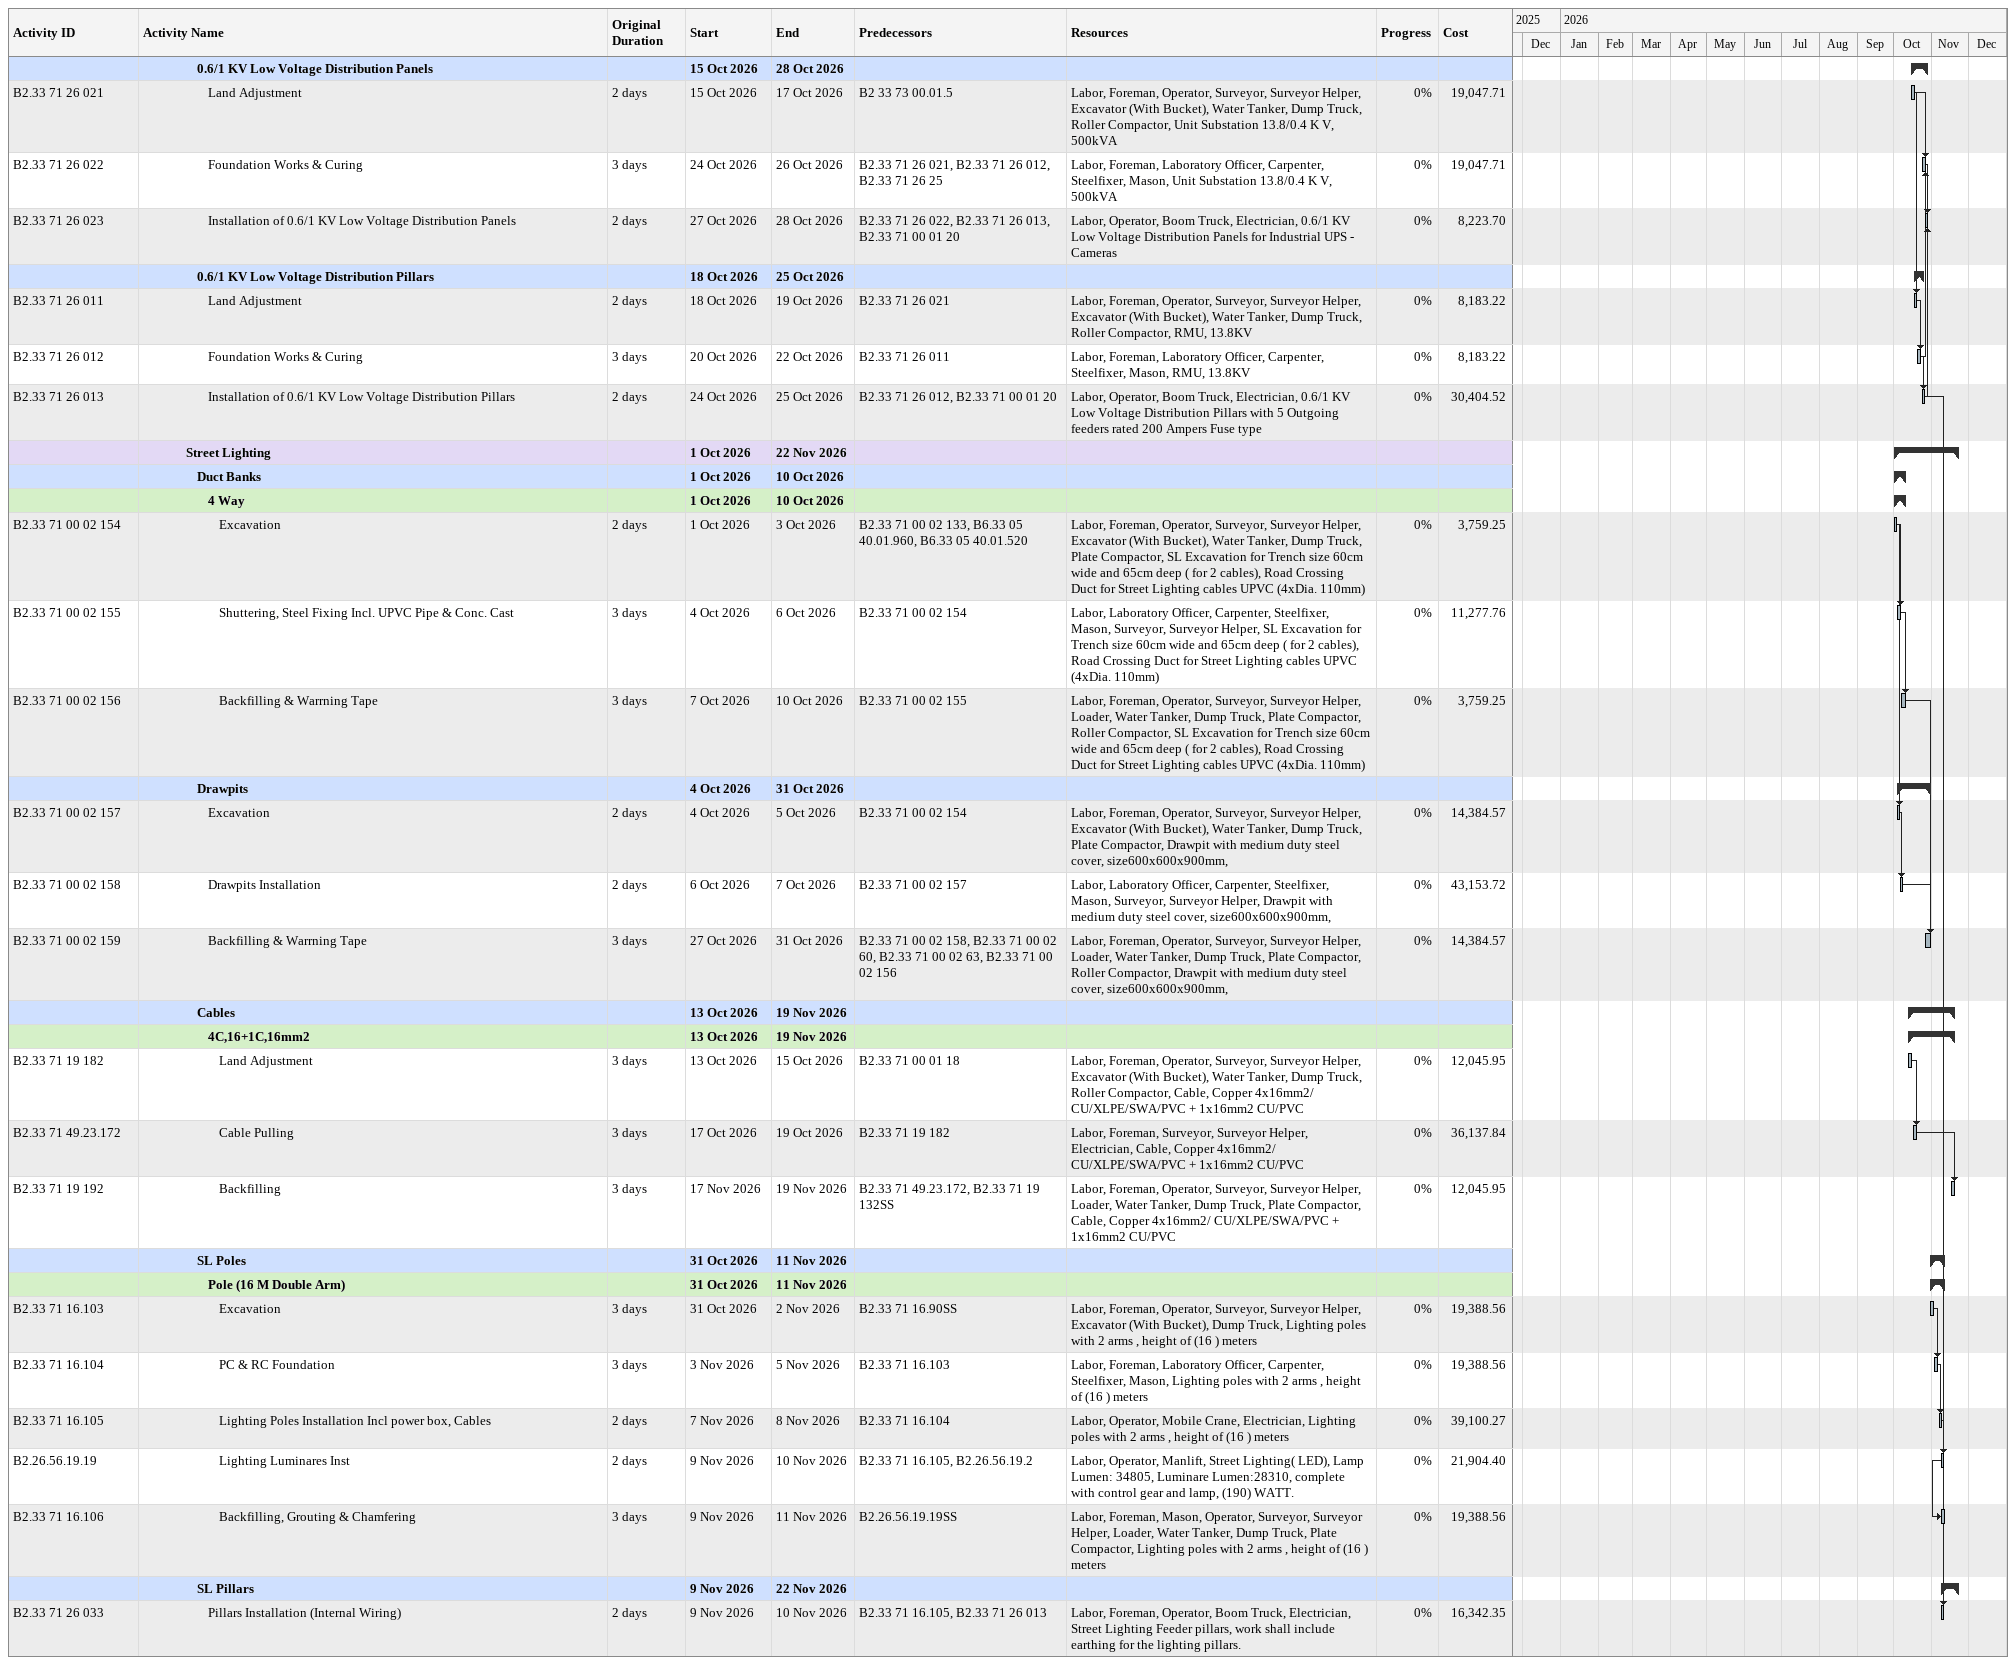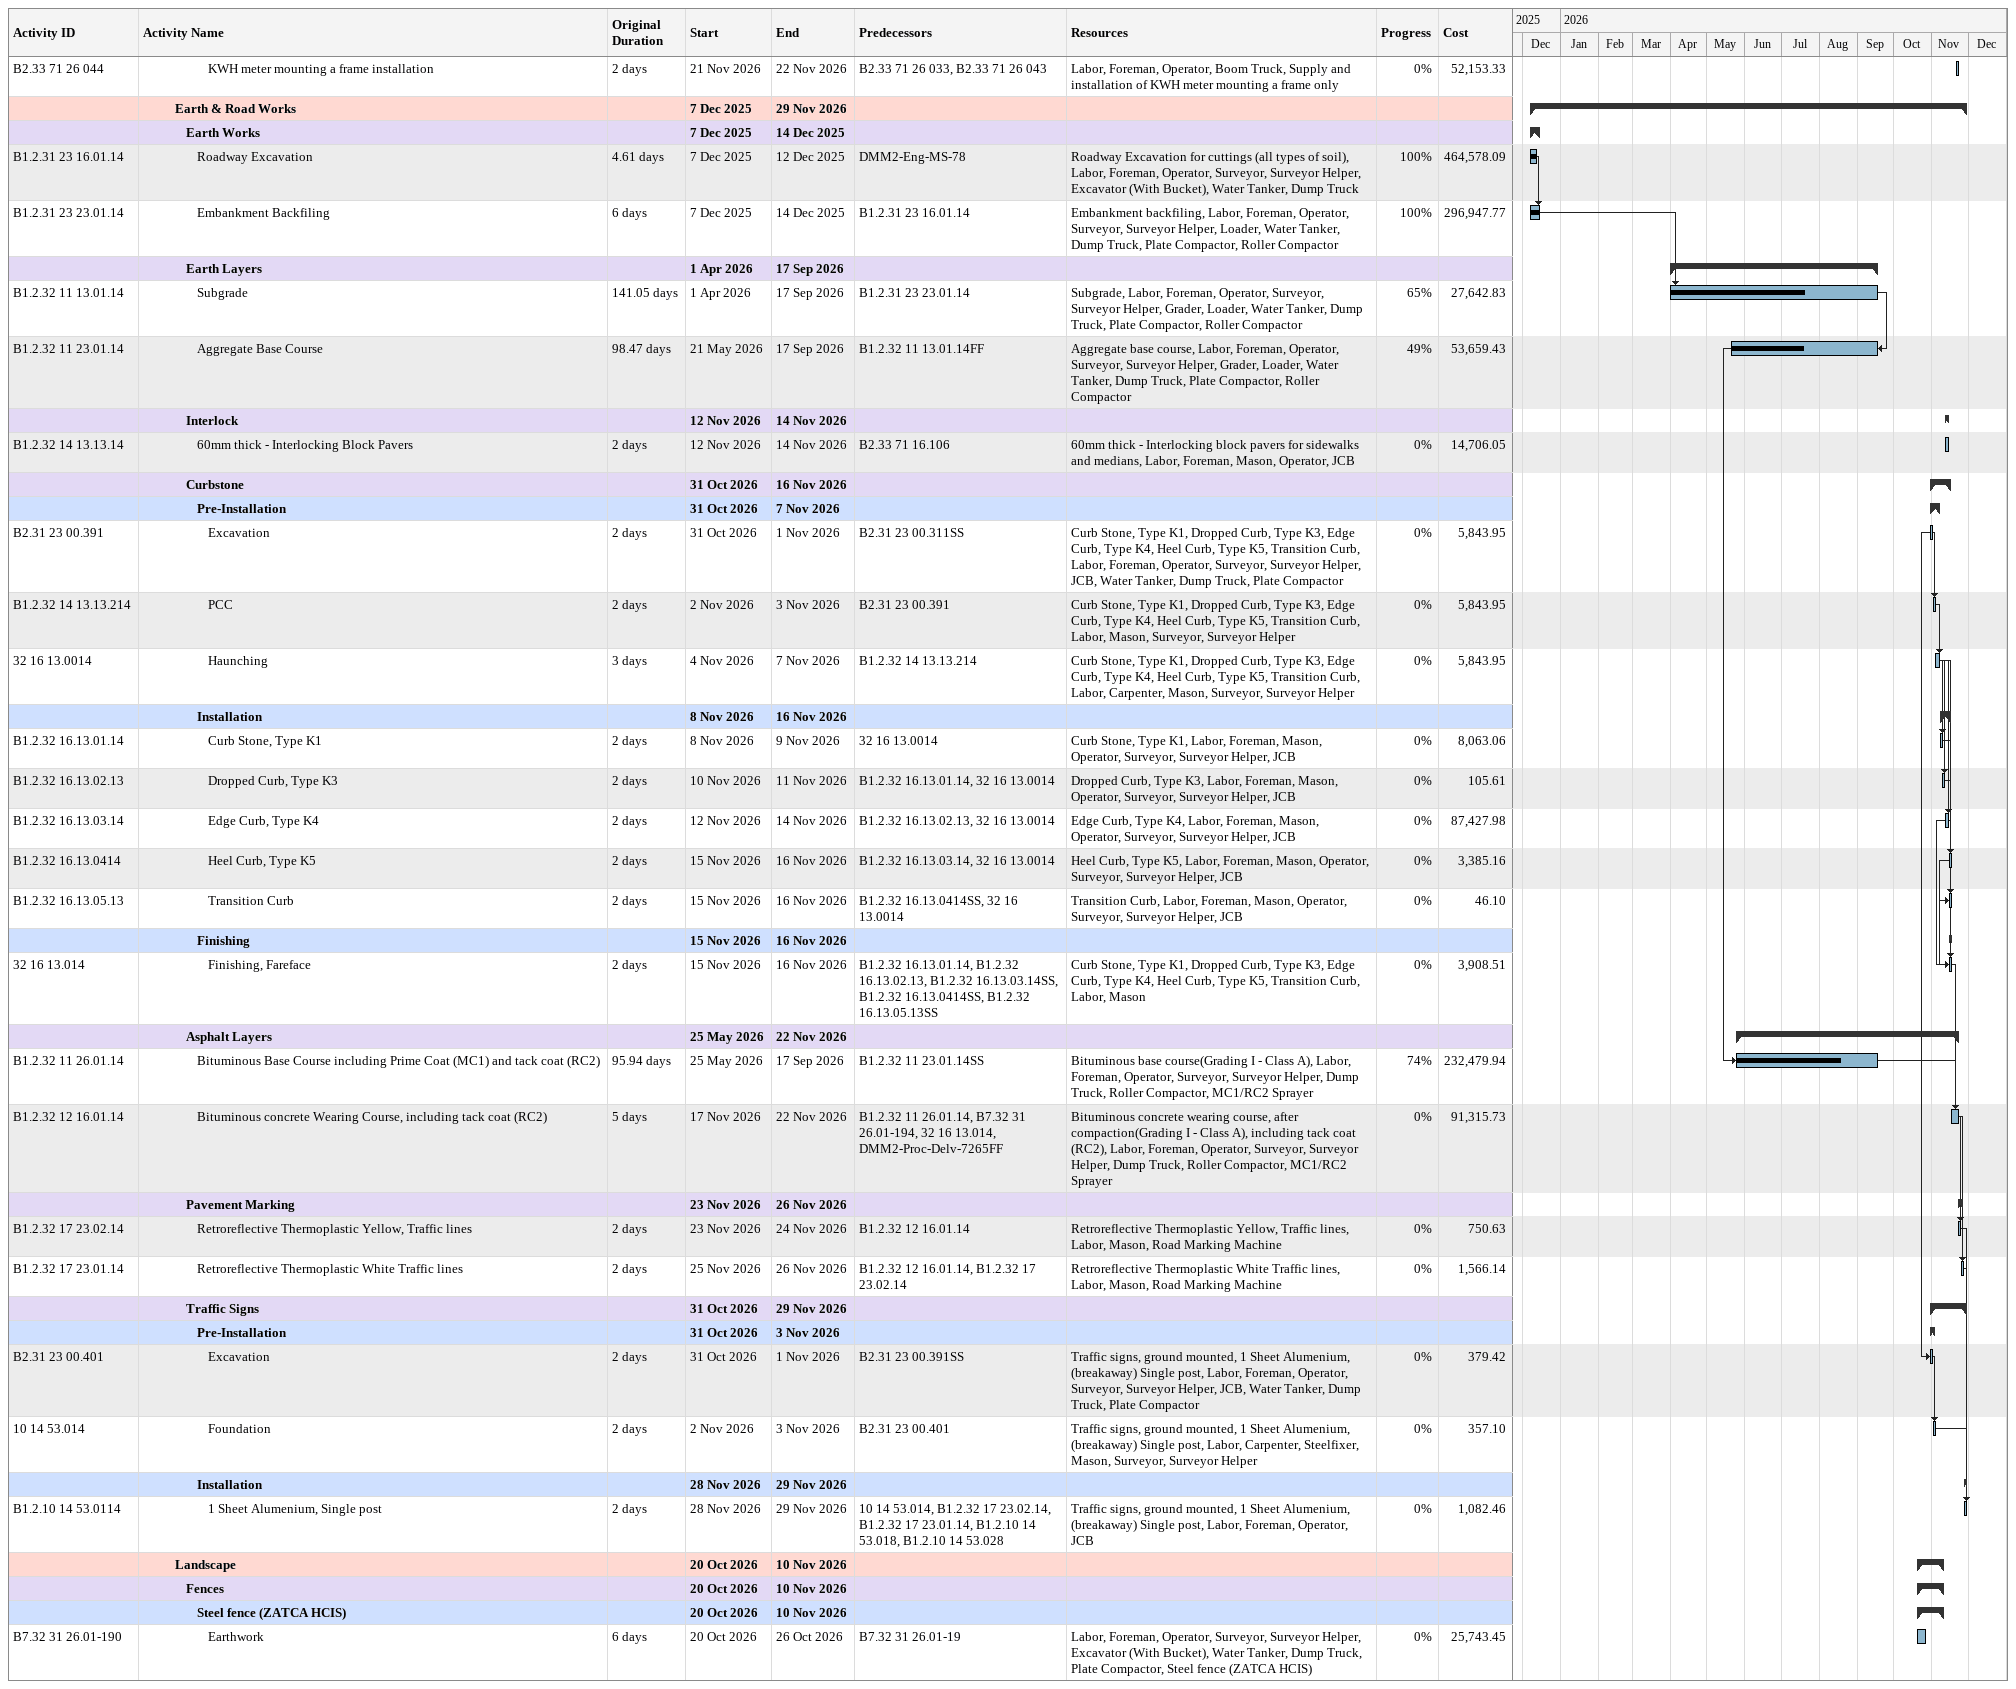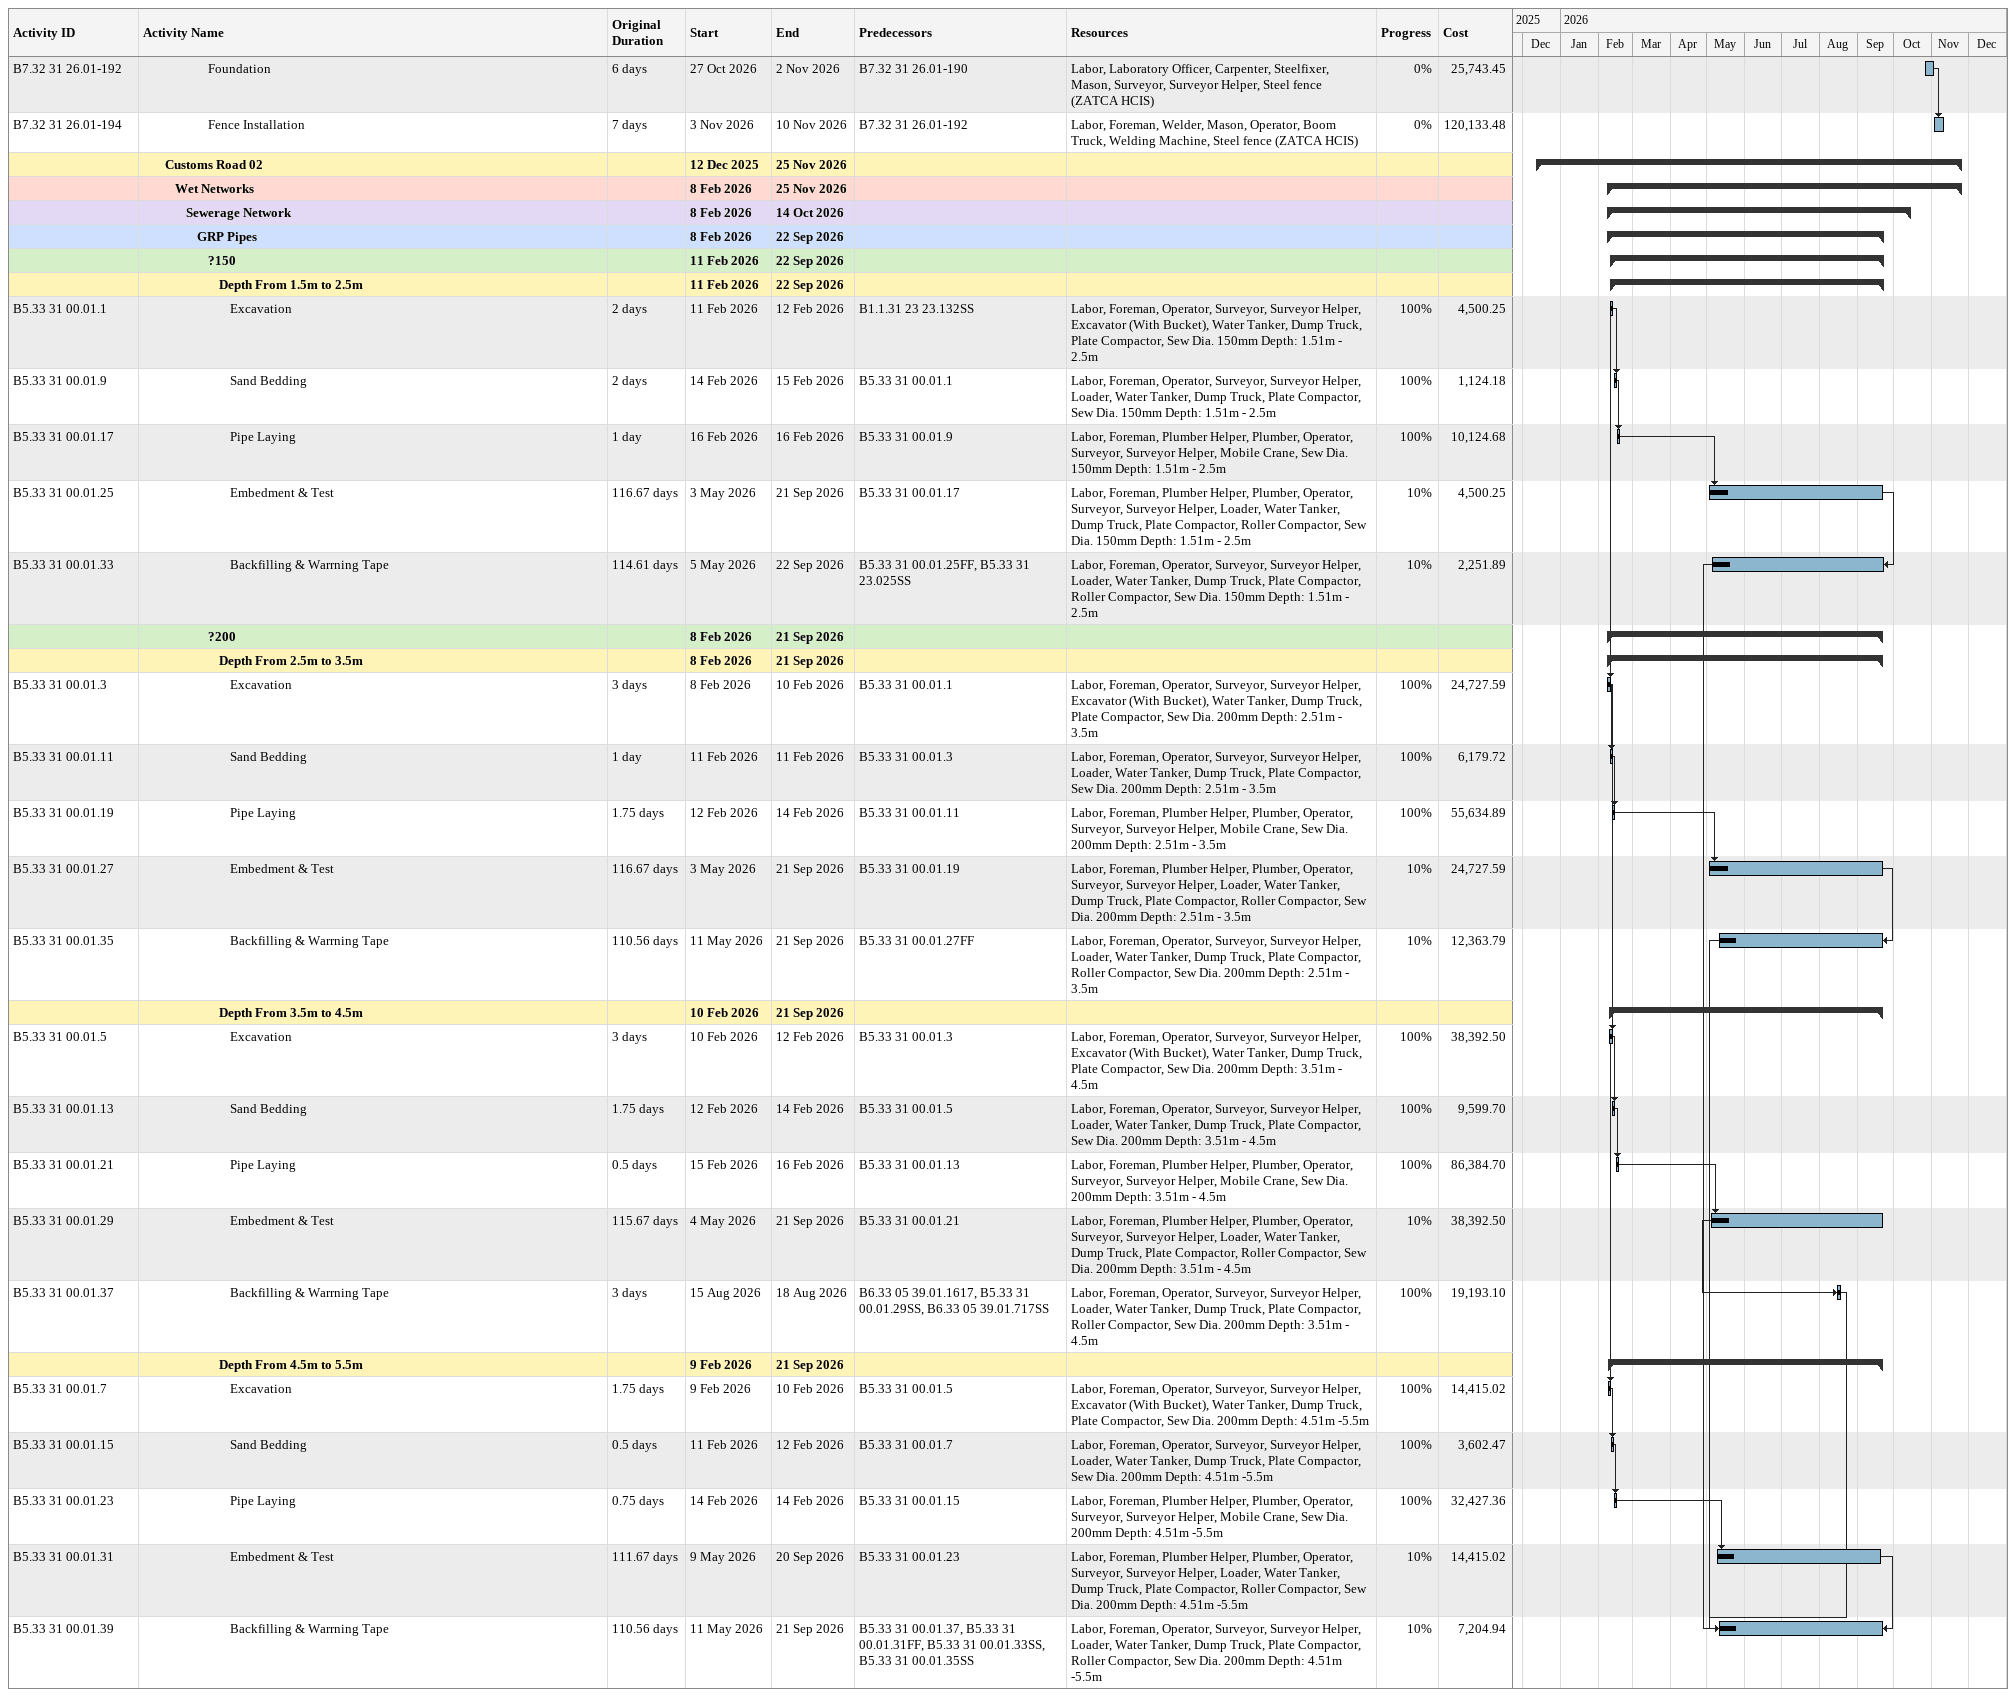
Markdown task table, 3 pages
| ID | Level | Task | Original duration | Start | Finish | Predecessors | Resources | % complete | Cost |
|---|---|---|---|---|---|---|---|---|---|
|  | 6 | **0.6/1 KV Low Voltage Distribution Panels** |  | 2026-10-15 | 2026-10-28 |  |  |  |  |
| B2.33 71 26 021 | 7 | Land Adjustment | 2d | 2026-10-15 | 2026-10-17 | B2 33 73 00.01.5 | Labor, Foreman, Operator, Surveyor, Surveyor Helper, Excavator (With Bucket), Water Tanker, Dump Truck, Roller Compactor, Unit Substation 13.8/0.4 K V, 500kVA | 0 | 19047.71 |
| B2.33 71 26 022 | 7 | Foundation Works & Curing | 3d | 2026-10-24 | 2026-10-26 | B2.33 71 26 021, B2.33 71 26 012, B2.33 71 26 25 | Labor, Foreman, Laboratory Officer, Carpenter, Steelfixer, Mason, Unit Substation 13.8/0.4 K V, 500kVA | 0 | 19047.71 |
| B2.33 71 26 023 | 7 | Installation of 0.6/1 KV Low Voltage Distribution Panels | 2d | 2026-10-27 | 2026-10-28 | B2.33 71 26 022, B2.33 71 26 013, B2.33 71 00 01 20 | Labor, Operator, Boom Truck, Electrician, 0.6/1 KV Low Voltage Distribution Panels for Industrial UPS - Cameras | 0 | 8223.70 |
|  | 6 | **0.6/1 KV Low Voltage Distribution Pillars** |  | 2026-10-18 | 2026-10-25 |  |  |  |  |
| B2.33 71 26 011 | 7 | Land Adjustment | 2d | 2026-10-18 | 2026-10-19 | B2.33 71 26 021 | Labor, Foreman, Operator, Surveyor, Surveyor Helper, Excavator (With Bucket), Water Tanker, Dump Truck, Roller Compactor, RMU, 13.8KV | 0 | 8183.22 |
| B2.33 71 26 012 | 7 | Foundation Works & Curing | 3d | 2026-10-20 | 2026-10-22 | B2.33 71 26 011 | Labor, Foreman, Laboratory Officer, Carpenter, Steelfixer, Mason, RMU, 13.8KV | 0 | 8183.22 |
| B2.33 71 26 013 | 7 | Installation of 0.6/1 KV Low Voltage Distribution Pillars | 2d | 2026-10-24 | 2026-10-25 | B2.33 71 26 012, B2.33 71 00 01 20 | Labor, Operator, Boom Truck, Electrician, 0.6/1 KV Low Voltage Distribution Pillars with 5 Outgoing feeders rated 200 Ampers Fuse type | 0 | 30404.52 |
|  | 5 | **Street Lighting** |  | 2026-10-01 | 2026-11-22 |  |  |  |  |
|  | 6 | **Duct Banks** |  | 2026-10-01 | 2026-10-10 |  |  |  |  |
|  | 7 | **4 Way** |  | 2026-10-01 | 2026-10-10 |  |  |  |  |
| B2.33 71 00 02 154 | 8 | Excavation | 2d | 2026-10-01 | 2026-10-03 | B2.33 71 00 02 133, B6.33 05 40.01.960, B6.33 05 40.01.520 | Labor, Foreman, Operator, Surveyor, Surveyor Helper, Excavator (With Bucket), Water Tanker, Dump Truck, Plate Compactor, SL Excavation for Trench size 60cm wide and 65cm deep ( for 2 cables), Road Crossing Duct for Street Lighting cables UPVC (4xDia. 110mm) | 0 | 3759.25 |
| B2.33 71 00 02 155 | 8 | Shuttering, Steel Fixing Incl. UPVC Pipe & Conc. Cast | 3d | 2026-10-04 | 2026-10-06 | B2.33 71 00 02 154 | Labor, Laboratory Officer, Carpenter, Steelfixer, Mason, Surveyor, Surveyor Helper, SL Excavation for Trench size 60cm wide and 65cm deep ( for 2 cables), Road Crossing Duct for Street Lighting cables UPVC (4xDia. 110mm) | 0 | 11277.76 |
| B2.33 71 00 02 156 | 8 | Backfilling & Warrning Tape | 3d | 2026-10-07 | 2026-10-10 | B2.33 71 00 02 155 | Labor, Foreman, Operator, Surveyor, Surveyor Helper, Loader, Water Tanker, Dump Truck, Plate Compactor, Roller Compactor, SL Excavation for Trench size 60cm wide and 65cm deep ( for 2 cables), Road Crossing Duct for Street Lighting cables UPVC (4xDia. 110mm) | 0 | 3759.25 |
|  | 6 | **Drawpits** |  | 2026-10-04 | 2026-10-31 |  |  |  |  |
| B2.33 71 00 02 157 | 7 | Excavation | 2d | 2026-10-04 | 2026-10-05 | B2.33 71 00 02 154 | Labor, Foreman, Operator, Surveyor, Surveyor Helper, Excavator (With Bucket), Water Tanker, Dump Truck, Plate Compactor, Drawpit with medium duty steel cover, size600x600x900mm, | 0 | 14384.57 |
| B2.33 71 00 02 158 | 7 | Drawpits Installation | 2d | 2026-10-06 | 2026-10-07 | B2.33 71 00 02 157 | Labor, Laboratory Officer, Carpenter, Steelfixer, Mason, Surveyor, Surveyor Helper, Drawpit with medium duty steel cover, size600x600x900mm, | 0 | 43153.72 |
| B2.33 71 00 02 159 | 7 | Backfilling & Warrning Tape | 3d | 2026-10-27 | 2026-10-31 | B2.33 71 00 02 158, B2.33 71 00 02 60, B2.33 71 00 02 63, B2.33 71 00 02 156 | Labor, Foreman, Operator, Surveyor, Surveyor Helper, Loader, Water Tanker, Dump Truck, Plate Compactor, Roller Compactor, Drawpit with medium duty steel cover, size600x600x900mm, | 0 | 14384.57 |
|  | 6 | **Cables** |  | 2026-10-13 | 2026-11-19 |  |  |  |  |
|  | 7 | **4C,16+1C,16mm2** |  | 2026-10-13 | 2026-11-19 |  |  |  |  |
| B2.33 71 19 182 | 8 | Land Adjustment | 3d | 2026-10-13 | 2026-10-15 | B2.33 71 00 01 18 | Labor, Foreman, Operator, Surveyor, Surveyor Helper, Excavator (With Bucket), Water Tanker, Dump Truck, Roller Compactor, Cable, Copper 4x16mm2/ CU/XLPE/SWA/PVC + 1x16mm2 CU/PVC | 0 | 12045.95 |
| B2.33 71 49.23.172 | 8 | Cable Pulling | 3d | 2026-10-17 | 2026-10-19 | B2.33 71 19 182 | Labor, Foreman, Surveyor, Surveyor Helper, Electrician, Cable, Copper 4x16mm2/ CU/XLPE/SWA/PVC + 1x16mm2 CU/PVC | 0 | 36137.84 |
| B2.33 71 19 192 | 8 | Backfilling | 3d | 2026-11-17 | 2026-11-19 | B2.33 71 49.23.172, B2.33 71 19 132SS | Labor, Foreman, Operator, Surveyor, Surveyor Helper, Loader, Water Tanker, Dump Truck, Plate Compactor, Cable, Copper 4x16mm2/ CU/XLPE/SWA/PVC + 1x16mm2 CU/PVC | 0 | 12045.95 |
|  | 6 | **SL Poles** |  | 2026-10-31 | 2026-11-11 |  |  |  |  |
|  | 7 | **Pole (16 M Double Arm)** |  | 2026-10-31 | 2026-11-11 |  |  |  |  |
| B2.33 71 16.103 | 8 | Excavation | 3d | 2026-10-31 | 2026-11-02 | B2.33 71 16.90SS | Labor, Foreman, Operator, Surveyor, Surveyor Helper, Excavator (With Bucket), Dump Truck, Lighting poles with 2 arms , height of (16 ) meters | 0 | 19388.56 |
| B2.33 71 16.104 | 8 | PC & RC Foundation | 3d | 2026-11-03 | 2026-11-05 | B2.33 71 16.103 | Labor, Foreman, Laboratory Officer, Carpenter, Steelfixer, Mason, Lighting poles with 2 arms , height of (16 ) meters | 0 | 19388.56 |
| B2.33 71 16.105 | 8 | Lighting Poles Installation Incl power box, Cables | 2d | 2026-11-07 | 2026-11-08 | B2.33 71 16.104 | Labor, Operator, Mobile Crane, Electrician, Lighting poles with 2 arms , height of (16 ) meters | 0 | 39100.27 |
| B2.26.56.19.19 | 8 | Lighting Luminares Inst | 2d | 2026-11-09 | 2026-11-10 | B2.33 71 16.105, B2.26.56.19.2 | Labor, Operator, Manlift, Street Lighting( LED), Lamp Lumen: 34805, Luminare Lumen:28310, complete with control gear and lamp, (190) WATT. | 0 | 21904.40 |
| B2.33 71 16.106 | 8 | Backfilling, Grouting & Chamfering | 3d | 2026-11-09 | 2026-11-11 | B2.26.56.19.19SS | Labor, Foreman, Mason, Operator, Surveyor, Surveyor Helper, Loader, Water Tanker, Dump Truck, Plate Compactor, Lighting poles with 2 arms , height of (16 ) meters | 0 | 19388.56 |
|  | 6 | **SL Pillars** |  | 2026-11-09 | 2026-11-22 |  |  |  |  |
| B2.33 71 26 033 | 7 | Pillars Installation (Internal Wiring) | 2d | 2026-11-09 | 2026-11-10 | B2.33 71 16.105, B2.33 71 26 013 | Labor, Foreman, Operator, Boom Truck, Electrician, Street Lighting Feeder pillars, work shall include earthing for the lighting pillars. | 0 | 16342.35 |
| B2.33 71 26 044 | 7 | KWH meter mounting a frame installation | 2d | 2026-11-21 | 2026-11-22 | B2.33 71 26 033, B2.33 71 26 043 | Labor, Foreman, Operator, Boom Truck, Supply and installation of KWH meter mounting a frame only | 0 | 52153.33 |
|  | 4 | **Earth & Road Works** |  | 2025-12-07 | 2026-11-29 |  |  |  |  |
|  | 5 | **Earth Works** |  | 2025-12-07 | 2025-12-14 |  |  |  |  |
| B1.2.31 23 16.01.14 | 6 | Roadway Excavation | 4.61d | 2025-12-07 | 2025-12-12 | DMM2-Eng-MS-78 | Roadway Excavation for cuttings (all types of soil), Labor, Foreman, Operator, Surveyor, Surveyor Helper, Excavator (With Bucket), Water Tanker, Dump Truck | 100 | 464578.09 |
| B1.2.31 23 23.01.14 | 6 | Embankment Backfiling | 6d | 2025-12-07 | 2025-12-14 | B1.2.31 23 16.01.14 | Embankment backfiling, Labor, Foreman, Operator, Surveyor, Surveyor Helper, Loader, Water Tanker, Dump Truck, Plate Compactor, Roller Compactor | 100 | 296947.77 |
|  | 5 | **Earth Layers** |  | 2026-04-01 | 2026-09-17 |  |  |  |  |
| B1.2.32 11 13.01.14 | 6 | Subgrade | 141.05d | 2026-04-01 | 2026-09-17 | B1.2.31 23 23.01.14 | Subgrade, Labor, Foreman, Operator, Surveyor, Surveyor Helper, Grader, Loader, Water Tanker, Dump Truck, Plate Compactor, Roller Compactor | 65 | 27642.83 |
| B1.2.32 11 23.01.14 | 6 | Aggregate Base Course | 98.47d | 2026-05-21 | 2026-09-17 | B1.2.32 11 13.01.14FF | Aggregate base course, Labor, Foreman, Operator, Surveyor, Surveyor Helper, Grader, Loader, Water Tanker, Dump Truck, Plate Compactor, Roller Compactor | 49 | 53659.43 |
|  | 5 | **Interlock** |  | 2026-11-12 | 2026-11-14 |  |  |  |  |
| B1.2.32 14 13.13.14 | 6 | 60mm thick - Interlocking Block Pavers | 2d | 2026-11-12 | 2026-11-14 | B2.33 71 16.106 | 60mm thick - Interlocking block pavers for sidewalks and medians, Labor, Foreman, Mason, Operator, JCB | 0 | 14706.05 |
|  | 5 | **Curbstone** |  | 2026-10-31 | 2026-11-16 |  |  |  |  |
|  | 6 | **Pre-Installation** |  | 2026-10-31 | 2026-11-07 |  |  |  |  |
| B2.31 23 00.391 | 7 | Excavation | 2d | 2026-10-31 | 2026-11-01 | B2.31 23 00.311SS | Curb Stone, Type K1, Dropped Curb, Type K3, Edge Curb, Type K4, Heel Curb, Type K5, Transition Curb, Labor, Foreman, Operator, Surveyor, Surveyor Helper, JCB, Water Tanker, Dump Truck, Plate Compactor | 0 | 5843.95 |
| B1.2.32 14 13.13.214 | 7 | PCC | 2d | 2026-11-02 | 2026-11-03 | B2.31 23 00.391 | Curb Stone, Type K1, Dropped Curb, Type K3, Edge Curb, Type K4, Heel Curb, Type K5, Transition Curb, Labor, Mason, Surveyor, Surveyor Helper | 0 | 5843.95 |
| 32 16 13.0014 | 7 | Haunching | 3d | 2026-11-04 | 2026-11-07 | B1.2.32 14 13.13.214 | Curb Stone, Type K1, Dropped Curb, Type K3, Edge Curb, Type K4, Heel Curb, Type K5, Transition Curb, Labor, Carpenter, Mason, Surveyor, Surveyor Helper | 0 | 5843.95 |
|  | 6 | **Installation** |  | 2026-11-08 | 2026-11-16 |  |  |  |  |
| B1.2.32 16.13.01.14 | 7 | Curb Stone, Type K1 | 2d | 2026-11-08 | 2026-11-09 | 32 16 13.0014 | Curb Stone, Type K1, Labor, Foreman, Mason, Operator, Surveyor, Surveyor Helper, JCB | 0 | 8063.06 |
| B1.2.32 16.13.02.13 | 7 | Dropped Curb, Type K3 | 2d | 2026-11-10 | 2026-11-11 | B1.2.32 16.13.01.14, 32 16 13.0014 | Dropped Curb, Type K3, Labor, Foreman, Mason, Operator, Surveyor, Surveyor Helper, JCB | 0 | 105.61 |
| B1.2.32 16.13.03.14 | 7 | Edge Curb, Type K4 | 2d | 2026-11-12 | 2026-11-14 | B1.2.32 16.13.02.13, 32 16 13.0014 | Edge Curb, Type K4, Labor, Foreman, Mason, Operator, Surveyor, Surveyor Helper, JCB | 0 | 87427.98 |
| B1.2.32 16.13.0414 | 7 | Heel Curb, Type K5 | 2d | 2026-11-15 | 2026-11-16 | B1.2.32 16.13.03.14, 32 16 13.0014 | Heel Curb, Type K5, Labor, Foreman, Mason, Operator, Surveyor, Surveyor Helper, JCB | 0 | 3385.16 |
| B1.2.32 16.13.05.13 | 7 | Transition Curb | 2d | 2026-11-15 | 2026-11-16 | B1.2.32 16.13.0414SS, 32 16 13.0014 | Transition Curb, Labor, Foreman, Mason, Operator, Surveyor, Surveyor Helper, JCB | 0 | 46.10 |
|  | 6 | **Finishing** |  | 2026-11-15 | 2026-11-16 |  |  |  |  |
| 32 16 13.014 | 7 | Finishing, Fareface | 2d | 2026-11-15 | 2026-11-16 | B1.2.32 16.13.01.14, B1.2.32 16.13.02.13, B1.2.32 16.13.03.14SS, B1.2.32 16.13.0414SS, B1.2.32 16.13.05.13SS | Curb Stone, Type K1, Dropped Curb, Type K3, Edge Curb, Type K4, Heel Curb, Type K5, Transition Curb, Labor, Mason | 0 | 3908.51 |
|  | 5 | **Asphalt Layers** |  | 2026-05-25 | 2026-11-22 |  |  |  |  |
| B1.2.32 11 26.01.14 | 6 | Bituminous Base Course including Prime Coat (MC1) and tack coat (RC2) | 95.94d | 2026-05-25 | 2026-09-17 | B1.2.32 11 23.01.14SS | Bituminous base course(Grading I - Class A), Labor, Foreman, Operator, Surveyor, Surveyor Helper, Dump Truck, Roller Compactor, MC1/RC2 Sprayer | 74 | 232479.94 |
| B1.2.32 12 16.01.14 | 6 | Bituminous concrete Wearing Course, including tack coat (RC2) | 5d | 2026-11-17 | 2026-11-22 | B1.2.32 11 26.01.14, B7.32 31 26.01-194, 32 16 13.014, DMM2-Proc-Delv-7265FF | Bituminous concrete wearing course, after compaction(Grading I - Class A), including tack coat (RC2), Labor, Foreman, Operator, Surveyor, Surveyor Helper, Dump Truck, Roller Compactor, MC1/RC2 Sprayer | 0 | 91315.73 |
|  | 5 | **Pavement Marking** |  | 2026-11-23 | 2026-11-26 |  |  |  |  |
| B1.2.32 17 23.02.14 | 6 | Retroreflective Thermoplastic Yellow, Traffic lines | 2d | 2026-11-23 | 2026-11-24 | B1.2.32 12 16.01.14 | Retroreflective Thermoplastic Yellow, Traffic lines, Labor, Mason, Road Marking Machine | 0 | 750.63 |
| B1.2.32 17 23.01.14 | 6 | Retroreflective Thermoplastic White Traffic lines | 2d | 2026-11-25 | 2026-11-26 | B1.2.32 12 16.01.14, B1.2.32 17 23.02.14 | Retroreflective Thermoplastic White Traffic lines, Labor, Mason, Road Marking Machine | 0 | 1566.14 |
|  | 5 | **Traffic Signs** |  | 2026-10-31 | 2026-11-29 |  |  |  |  |
|  | 6 | **Pre-Installation** |  | 2026-10-31 | 2026-11-03 |  |  |  |  |
| B2.31 23 00.401 | 7 | Excavation | 2d | 2026-10-31 | 2026-11-01 | B2.31 23 00.391SS | Traffic signs, ground mounted, 1 Sheet Alumenium, (breakaway) Single post, Labor, Foreman, Operator, Surveyor, Surveyor Helper, JCB, Water Tanker, Dump Truck, Plate Compactor | 0 | 379.42 |
| 10 14 53.014 | 7 | Foundation | 2d | 2026-11-02 | 2026-11-03 | B2.31 23 00.401 | Traffic signs, ground mounted, 1 Sheet Alumenium, (breakaway) Single post, Labor, Carpenter, Steelfixer, Mason, Surveyor, Surveyor Helper | 0 | 357.10 |
|  | 6 | **Installation** |  | 2026-11-28 | 2026-11-29 |  |  |  |  |
| B1.2.10 14 53.0114 | 7 | 1 Sheet Alumenium, Single post | 2d | 2026-11-28 | 2026-11-29 | 10 14 53.014, B1.2.32 17 23.02.14, B1.2.32 17 23.01.14, B1.2.10 14 53.018, B1.2.10 14 53.028 | Traffic signs, ground mounted, 1 Sheet Alumenium, (breakaway) Single post, Labor, Foreman, Operator, JCB | 0 | 1082.46 |
|  | 4 | **Landscape** |  | 2026-10-20 | 2026-11-10 |  |  |  |  |
|  | 5 | **Fences** |  | 2026-10-20 | 2026-11-10 |  |  |  |  |
|  | 6 | **Steel fence (ZATCA HCIS)** |  | 2026-10-20 | 2026-11-10 |  |  |  |  |
| B7.32 31 26.01-190 | 7 | Earthwork | 6d | 2026-10-20 | 2026-10-26 | B7.32 31 26.01-19 | Labor, Foreman, Operator, Surveyor, Surveyor Helper, Excavator (With Bucket), Water Tanker, Dump Truck, Plate Compactor, Steel fence (ZATCA HCIS) | 0 | 25743.45 |
| B7.32 31 26.01-192 | 7 | Foundation | 6d | 2026-10-27 | 2026-11-02 | B7.32 31 26.01-190 | Labor, Laboratory Officer, Carpenter, Steelfixer, Mason, Surveyor, Surveyor Helper, Steel fence (ZATCA HCIS) | 0 | 25743.45 |
| B7.32 31 26.01-194 | 7 | Fence Installation | 7d | 2026-11-03 | 2026-11-10 | B7.32 31 26.01-192 | Labor, Foreman, Welder, Mason, Operator, Boom Truck, Welding Machine, Steel fence (ZATCA HCIS) | 0 | 120133.48 |
|  | 3 | **Customs Road 02** |  | 2025-12-12 | 2026-11-25 |  |  |  |  |
|  | 4 | **Wet Networks** |  | 2026-02-08 | 2026-11-25 |  |  |  |  |
|  | 5 | **Sewerage Network** |  | 2026-02-08 | 2026-10-14 |  |  |  |  |
|  | 6 | **GRP Pipes** |  | 2026-02-08 | 2026-09-22 |  |  |  |  |
|  | 7 | **?150** |  | 2026-02-11 | 2026-09-22 |  |  |  |  |
|  | 8 | **Depth From 1.5m to 2.5m** |  | 2026-02-11 | 2026-09-22 |  |  |  |  |
| B5.33 31 00.01.1 | 9 | Excavation | 2d | 2026-02-11 | 2026-02-12 | B1.1.31 23 23.132SS | Labor, Foreman, Operator, Surveyor, Surveyor Helper, Excavator (With Bucket), Water Tanker, Dump Truck, Plate Compactor, Sew Dia. 150mm Depth: 1.51m - 2.5m | 100 | 4500.25 |
| B5.33 31 00.01.9 | 9 | Sand Bedding | 2d | 2026-02-14 | 2026-02-15 | B5.33 31 00.01.1 | Labor, Foreman, Operator, Surveyor, Surveyor Helper, Loader, Water Tanker, Dump Truck, Plate Compactor, Sew Dia. 150mm Depth: 1.51m - 2.5m | 100 | 1124.18 |
| B5.33 31 00.01.17 | 9 | Pipe Laying | 1d | 2026-02-16 | 2026-02-16 | B5.33 31 00.01.9 | Labor, Foreman, Plumber Helper, Plumber, Operator, Surveyor, Surveyor Helper, Mobile Crane, Sew Dia. 150mm Depth: 1.51m - 2.5m | 100 | 10124.68 |
| B5.33 31 00.01.25 | 9 | Embedment & Test | 116.67d | 2026-05-03 | 2026-09-21 | B5.33 31 00.01.17 | Labor, Foreman, Plumber Helper, Plumber, Operator, Surveyor, Surveyor Helper, Loader, Water Tanker, Dump Truck, Plate Compactor, Roller Compactor, Sew Dia. 150mm Depth: 1.51m - 2.5m | 10 | 4500.25 |
| B5.33 31 00.01.33 | 9 | Backfilling & Warrning Tape | 114.61d | 2026-05-05 | 2026-09-22 | B5.33 31 00.01.25FF, B5.33 31 23.025SS | Labor, Foreman, Operator, Surveyor, Surveyor Helper, Loader, Water Tanker, Dump Truck, Plate Compactor, Roller Compactor, Sew Dia. 150mm Depth: 1.51m - 2.5m | 10 | 2251.89 |
|  | 7 | **?200** |  | 2026-02-08 | 2026-09-21 |  |  |  |  |
|  | 8 | **Depth From 2.5m to 3.5m** |  | 2026-02-08 | 2026-09-21 |  |  |  |  |
| B5.33 31 00.01.3 | 9 | Excavation | 3d | 2026-02-08 | 2026-02-10 | B5.33 31 00.01.1 | Labor, Foreman, Operator, Surveyor, Surveyor Helper, Excavator (With Bucket), Water Tanker, Dump Truck, Plate Compactor, Sew Dia. 200mm Depth: 2.51m - 3.5m | 100 | 24727.59 |
| B5.33 31 00.01.11 | 9 | Sand Bedding | 1d | 2026-02-11 | 2026-02-11 | B5.33 31 00.01.3 | Labor, Foreman, Operator, Surveyor, Surveyor Helper, Loader, Water Tanker, Dump Truck, Plate Compactor, Sew Dia. 200mm Depth: 2.51m - 3.5m | 100 | 6179.72 |
| B5.33 31 00.01.19 | 9 | Pipe Laying | 1.75d | 2026-02-12 | 2026-02-14 | B5.33 31 00.01.11 | Labor, Foreman, Plumber Helper, Plumber, Operator, Surveyor, Surveyor Helper, Mobile Crane, Sew Dia. 200mm Depth: 2.51m - 3.5m | 100 | 55634.89 |
| B5.33 31 00.01.27 | 9 | Embedment & Test | 116.67d | 2026-05-03 | 2026-09-21 | B5.33 31 00.01.19 | Labor, Foreman, Plumber Helper, Plumber, Operator, Surveyor, Surveyor Helper, Loader, Water Tanker, Dump Truck, Plate Compactor, Roller Compactor, Sew Dia. 200mm Depth: 2.51m - 3.5m | 10 | 24727.59 |
| B5.33 31 00.01.35 | 9 | Backfilling & Warrning Tape | 110.56d | 2026-05-11 | 2026-09-21 | B5.33 31 00.01.27FF | Labor, Foreman, Operator, Surveyor, Surveyor Helper, Loader, Water Tanker, Dump Truck, Plate Compactor, Roller Compactor, Sew Dia. 200mm Depth: 2.51m - 3.5m | 10 | 12363.79 |
|  | 8 | **Depth From 3.5m to 4.5m** |  | 2026-02-10 | 2026-09-21 |  |  |  |  |
| B5.33 31 00.01.5 | 9 | Excavation | 3d | 2026-02-10 | 2026-02-12 | B5.33 31 00.01.3 | Labor, Foreman, Operator, Surveyor, Surveyor Helper, Excavator (With Bucket), Water Tanker, Dump Truck, Plate Compactor, Sew Dia. 200mm Depth: 3.51m - 4.5m | 100 | 38392.50 |
| B5.33 31 00.01.13 | 9 | Sand Bedding | 1.75d | 2026-02-12 | 2026-02-14 | B5.33 31 00.01.5 | Labor, Foreman, Operator, Surveyor, Surveyor Helper, Loader, Water Tanker, Dump Truck, Plate Compactor, Sew Dia. 200mm Depth: 3.51m - 4.5m | 100 | 9599.70 |
| B5.33 31 00.01.21 | 9 | Pipe Laying | 0.5d | 2026-02-15 | 2026-02-16 | B5.33 31 00.01.13 | Labor, Foreman, Plumber Helper, Plumber, Operator, Surveyor, Surveyor Helper, Mobile Crane, Sew Dia. 200mm Depth: 3.51m - 4.5m | 100 | 86384.70 |
| B5.33 31 00.01.29 | 9 | Embedment & Test | 115.67d | 2026-05-04 | 2026-09-21 | B5.33 31 00.01.21 | Labor, Foreman, Plumber Helper, Plumber, Operator, Surveyor, Surveyor Helper, Loader, Water Tanker, Dump Truck, Plate Compactor, Roller Compactor, Sew Dia. 200mm Depth: 3.51m - 4.5m | 10 | 38392.50 |
| B5.33 31 00.01.37 | 9 | Backfilling & Warrning Tape | 3d | 2026-08-15 | 2026-08-18 | B6.33 05 39.01.1617, B5.33 31 00.01.29SS, B6.33 05 39.01.717SS | Labor, Foreman, Operator, Surveyor, Surveyor Helper, Loader, Water Tanker, Dump Truck, Plate Compactor, Roller Compactor, Sew Dia. 200mm Depth: 3.51m - 4.5m | 100 | 19193.10 |
|  | 8 | **Depth From 4.5m to 5.5m** |  | 2026-02-09 | 2026-09-21 |  |  |  |  |
| B5.33 31 00.01.7 | 9 | Excavation | 1.75d | 2026-02-09 | 2026-02-10 | B5.33 31 00.01.5 | Labor, Foreman, Operator, Surveyor, Surveyor Helper, Excavator (With Bucket), Water Tanker, Dump Truck, Plate Compactor, Sew Dia. 200mm Depth: 4.51m -5.5m | 100 | 14415.02 |
| B5.33 31 00.01.15 | 9 | Sand Bedding | 0.5d | 2026-02-11 | 2026-02-12 | B5.33 31 00.01.7 | Labor, Foreman, Operator, Surveyor, Surveyor Helper, Loader, Water Tanker, Dump Truck, Plate Compactor, Sew Dia. 200mm Depth: 4.51m -5.5m | 100 | 3602.47 |
| B5.33 31 00.01.23 | 9 | Pipe Laying | 0.75d | 2026-02-14 | 2026-02-14 | B5.33 31 00.01.15 | Labor, Foreman, Plumber Helper, Plumber, Operator, Surveyor, Surveyor Helper, Mobile Crane, Sew Dia. 200mm Depth: 4.51m -5.5m | 100 | 32427.36 |
| B5.33 31 00.01.31 | 9 | Embedment & Test | 111.67d | 2026-05-09 | 2026-09-20 | B5.33 31 00.01.23 | Labor, Foreman, Plumber Helper, Plumber, Operator, Surveyor, Surveyor Helper, Loader, Water Tanker, Dump Truck, Plate Compactor, Roller Compactor, Sew Dia. 200mm Depth: 4.51m -5.5m | 10 | 14415.02 |
| B5.33 31 00.01.39 | 9 | Backfilling & Warrning Tape | 110.56d | 2026-05-11 | 2026-09-21 | B5.33 31 00.01.37, B5.33 31 00.01.31FF, B5.33 31 00.01.33SS, B5.33 31 00.01.35SS | Labor, Foreman, Operator, Surveyor, Surveyor Helper, Loader, Water Tanker, Dump Truck, Plate Compactor, Roller Compactor, Sew Dia. 200mm Depth: 4.51m -5.5m | 10 | 7204.94 |
